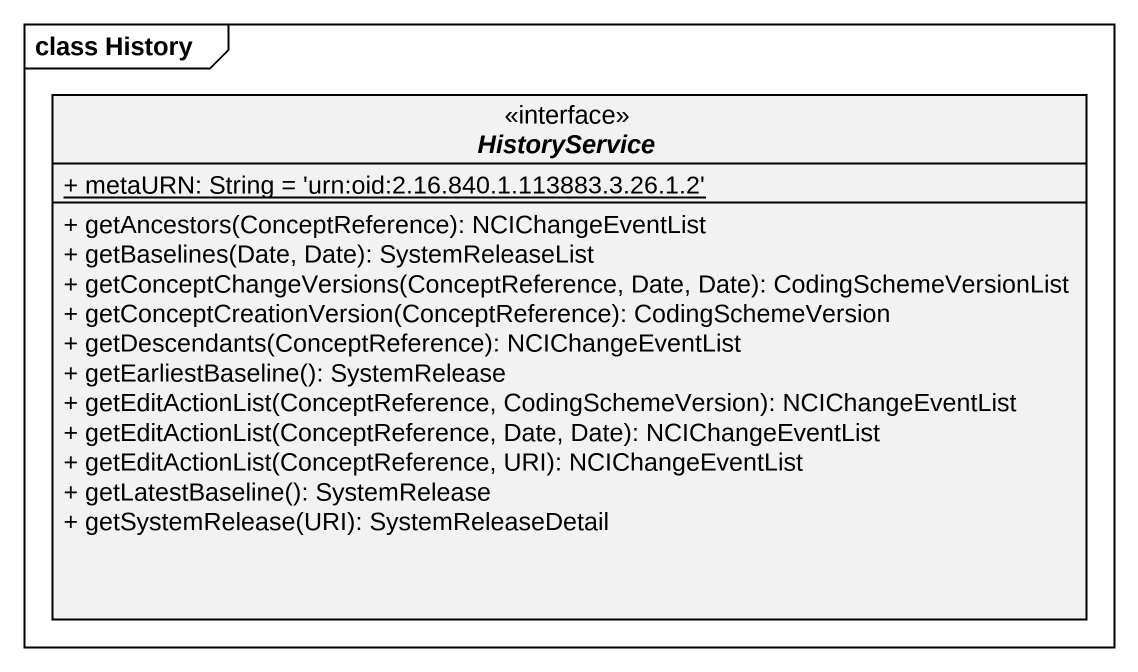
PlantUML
@startuml
mainframe class History
hide circle
hide empty members
skinparam classAttributeIconSize 0
interface HistoryService <<interface>> {
  {static} + metaURN: String = 'urn:oid:2.16.840.1.113883.3.26.1.2'
  + getAncestors(ConceptReference): NCIChangeEventList
  + getBaselines(Date, Date): SystemReleaseList
  + getConceptChangeVersions(ConceptReference, Date, Date): CodingSchemeVersionList
  + getConceptCreationVersion(ConceptReference): CodingSchemeVersion
  + getDescendants(ConceptReference): NCIChangeEventList
  + getEarliestBaseline(): SystemRelease
  + getEditActionList(ConceptReference, CodingSchemeVersion): NCIChangeEventList
  + getEditActionList(ConceptReference, Date, Date): NCIChangeEventList
  + getEditActionList(ConceptReference, URI): NCIChangeEventList
  + getLatestBaseline(): SystemRelease
  + getSystemRelease(URI): SystemReleaseDetail
}
@enduml
